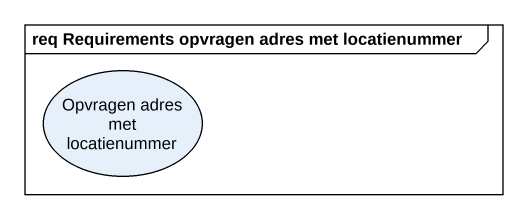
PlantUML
@startuml
mainframe req Requirements opvragen adres met locatienummer
usecase "Opvragen adres met locatienummer" as Opvragen_adres_met
@enduml
